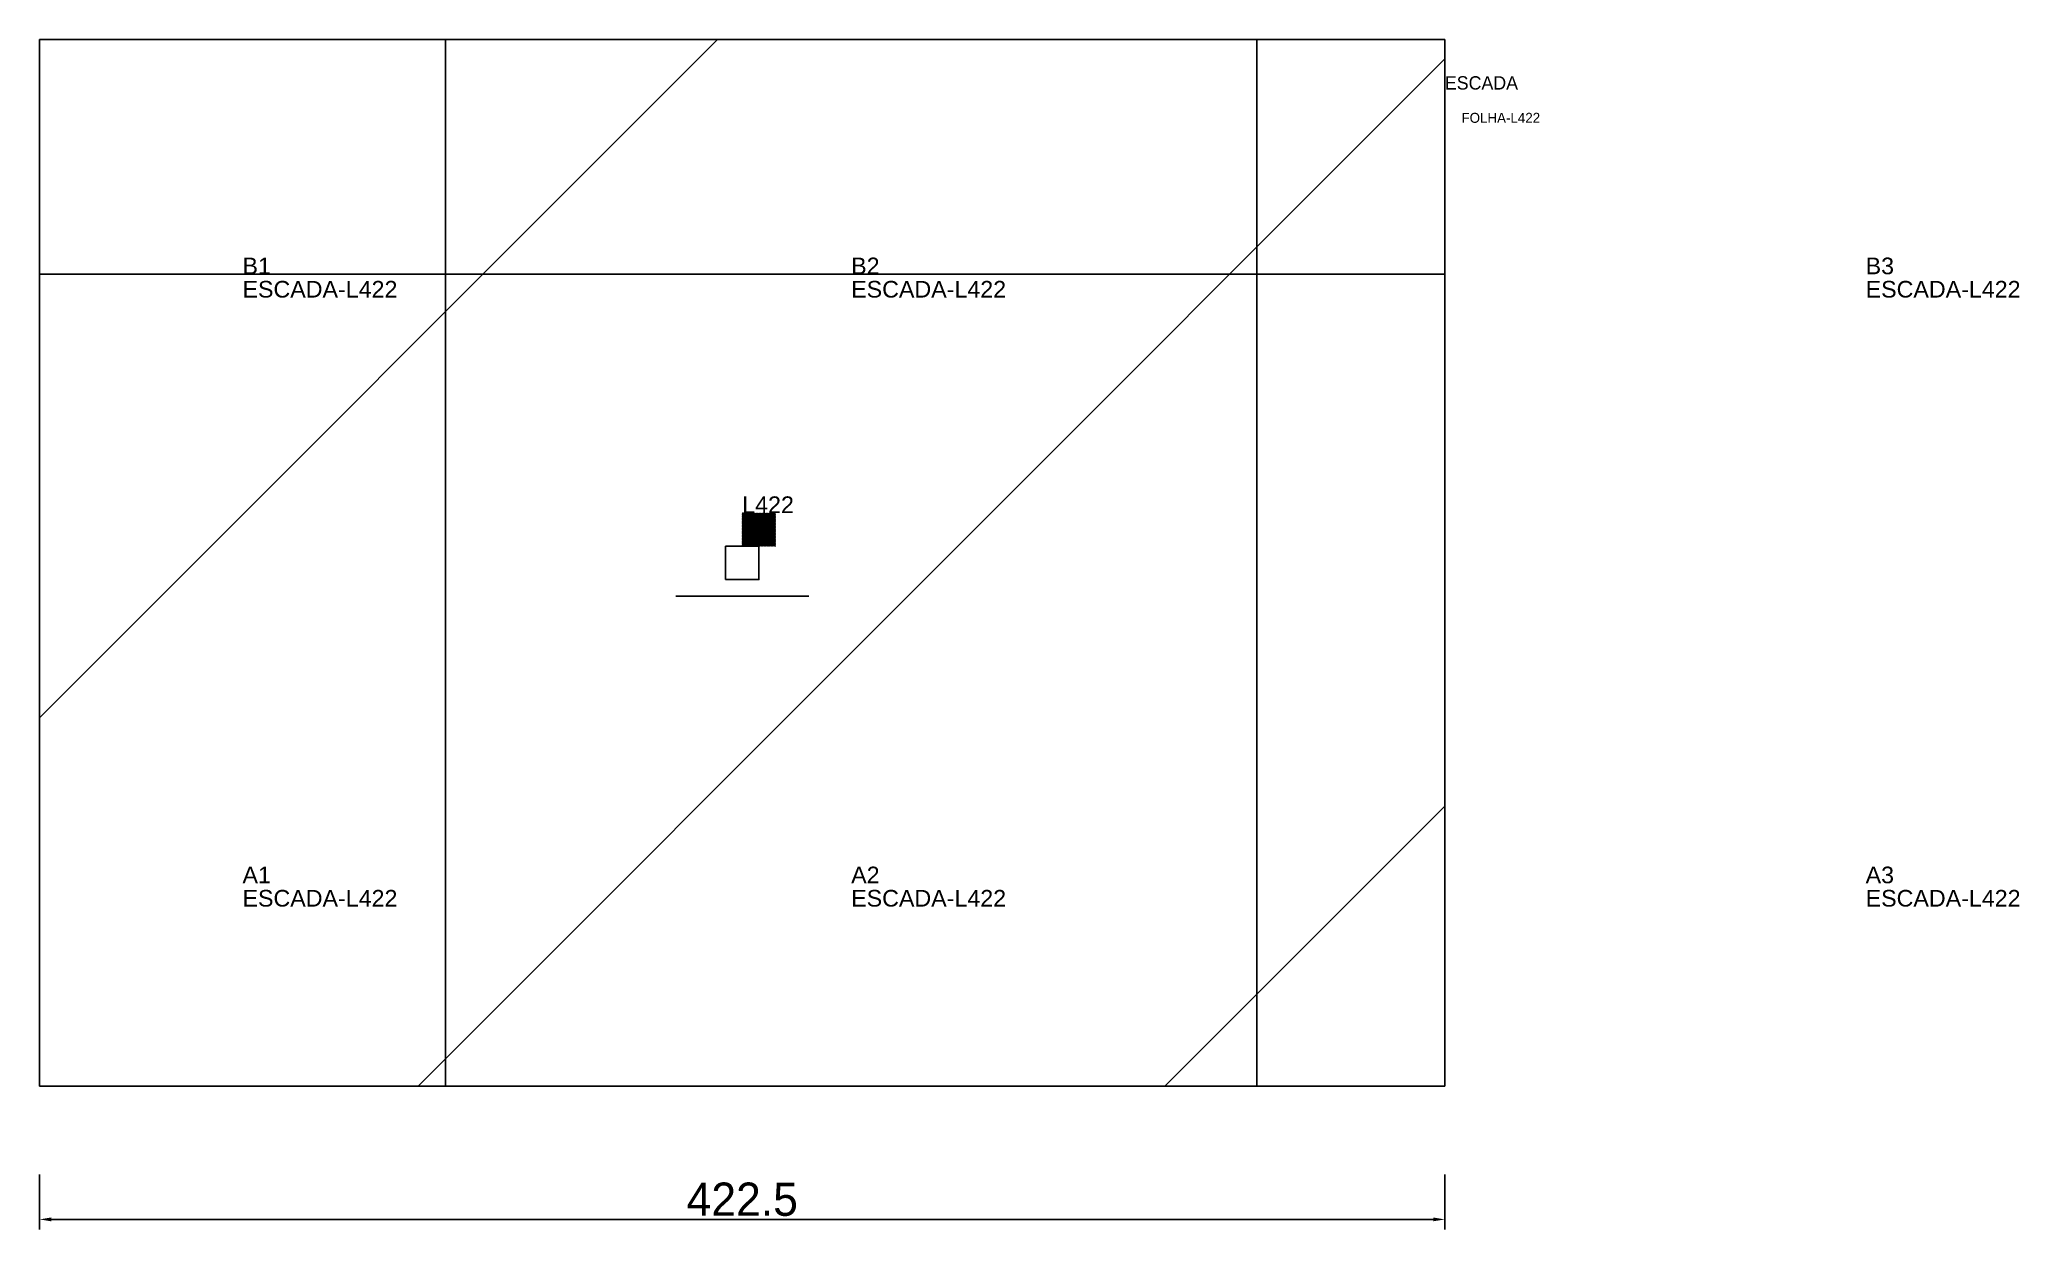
# Model space of a CAD drawing. Header units: metres. Extents: x 222 to 817, y -156 to 202.
import ezdxf

# ---------------------------------------------------------------- set-up
doc = ezdxf.new("R2010")
doc.units = ezdxf.units.M
for name, color, linetype in [('3', 3, 'CONTINUOUS'), ('AUX00', 7, 'CONTINUOUS'), ('COTA', 241, 'CONTINUOUS'), ('FOLHA', 255, 'CONTINUOUS'), ('Hachura', 251, 'CONTINUOUS'), ('NOMENCLATURA', 7, 'CONTINUOUS'), ('Nível', 160, 'CONTINUOUS'), ('Painéis', 200, 'CONTINUOUS'), ('Pilares', 5, 'CONTINUOUS'), ('REAPROVEITAMENTO', 251, 'CONTINUOUS'), ('SARR_2.2x7', 40, 'CONTINUOUS')]:
    doc.layers.add(name, color=color, linetype=linetype)
doc.styles.add('ARIAL', font='Arial.ttf')
doc.styles.add('STR_STANDARD', font='arial.ttf')
doc.dimstyles.new('EZ DXF', dxfattribs={"dimtxt": 10, "dimasz": 3.5, "dimexe": 3, "dimexo": 1.5, "dimgap": 1, "dimtad": 1, "dimdec": 1, "dimdsep": 46, "dimcen": 2.5, "dimazin": 3, "dimtfac": 1, "dimtmove": 0, "dimatfit": 3})

msp = doc.modelspace()

# ---------------------------------------------------------------- hatches: boundary and pattern name
at = {"layer": 'Hachura'}
h = msp.add_hatch(dxfattribs=at)
h.set_pattern_fill('ANSI31', scale=50)
h.paths.add_polyline_path([(644.7, 201.5), (222.2, 201.5), (222.2, -113), (644.7, -113)])
h = msp.add_hatch(dxfattribs=at)
h.set_pattern_fill('ANSI31', scale=50)
h.paths.add_polyline_path([(644.7, 201.5), (222.2, 201.5), (222.2, -113), (644.7, -113)])
at = {"layer": 'Reaproveitamento'}
h = msp.add_hatch(dxfattribs=at)
h.set_pattern_fill('SOLID')
h.paths.add_polyline_path([(433.45, 49.25), (443.45, 49.25), (443.45, 59.25), (433.45, 59.25)])
h = msp.add_hatch(dxfattribs=at)
h.set_pattern_fill('SOLID')
h.paths.add_polyline_path([(433.45, 49.25), (443.45, 49.25), (443.45, 59.25), (433.45, 59.25)])

# ---------------------------------------------------------------- linework, layer by layer
at = {"layer": '3'}
for points in [[(344.2, -113), (344.2, 201.5)], [(344.2, -113), (344.2, 201.5)], [(588.2, -113), (588.2, 201.5)], [(588.2, -113), (588.2, 201.5)], [(222.2, 131), (644.7, 131)], [(222.2, 131), (644.7, 131)]]:
    msp.add_lwpolyline(points, close=True, dxfattribs=at)
at = {"layer": 'Painéis', "color": 200}
for p, q in [((644.7, 201.5), (222.2, 201.5)), ((222.2, 201.5), (222.2, -113)), ((644.7, 201.5), (222.2, 201.5)), ((222.2, 201.5), (222.2, -113)), ((644.7, -113), (644.7, 201.5)), ((644.7, -113), (644.7, 201.5)), ((222.2, -113), (644.7, -113)), ((222.2, -113), (644.7, -113))]:
    msp.add_line(p, q, dxfattribs=at)
at = {"layer": 'Pilares'}
msp.add_lwpolyline([(428.45, 39.25), (438.45, 39.25), (438.45, 49.25), (428.45, 49.25)], close=True, dxfattribs=at)
msp.add_lwpolyline([(428.45, 39.25), (438.45, 39.25), (438.45, 49.25), (428.45, 49.25)], close=True, dxfattribs=at)
at = {"layer": 'SARR_2.2x7'}
msp.add_line((413.45, 34.25), (453.45, 34.25), dxfattribs=at)
msp.add_line((413.45, 34.25), (453.45, 34.25), dxfattribs=at)

# ---------------------------------------------------------------- texts
at = {"layer": '3', "style": 'STR_STANDARD'}
for s, p in [('B1', (283.2, 131)), ('B1', (283.2, 131)), ('B2', (466.2, 131)), ('B2', (466.2, 131)), ('B3', (771.2, 131)), ('B3', (771.2, 131)), ('A1', (283.2, -52)), ('A1', (283.2, -52)), ('A2', (466.2, -52)), ('A2', (466.2, -52)), ('A3', (771.2, -52)), ('A3', (771.2, -52))]:
    msp.add_text(s, height=5, dxfattribs=at).set_placement(p)
at = {"layer": 'AUX00', "style": 'STR_STANDARD'}
for p in [(283.2, 124), (283.2, 124), (466.2, 124), (466.2, 124), (771.2, 124), (771.2, 124), (283.2, -59), (283.2, -59), (466.2, -59), (466.2, -59), (771.2, -59), (771.2, -59)]:
    msp.add_text('ESCADA-L422', height=5, dxfattribs=at).set_placement(p)
at = {"layer": 'FOLHA'}
msp.add_text('FOLHA-L422', height=3, dxfattribs=at).set_placement((649.7, 176.5))
msp.add_text('FOLHA-L422', height=3, dxfattribs=at).set_placement((649.7, 176.5))
at = {"layer": 'NOMENCLATURA', "insert": (433.45, 64.25), "char_height": 5, "attachment_point": 1, "style": 'ARIAL'}
msp.add_mtext('L422', dxfattribs=at)
msp.add_mtext('L422', dxfattribs=at)
at = {"layer": 'Nível'}
msp.add_text('ESCADA', height=4, dxfattribs=at).set_placement((644.7, 186.5))
msp.add_text('ESCADA', height=4, dxfattribs=at).set_placement((644.7, 186.5))

# ---------------------------------------------------------------- dimensions: what is measured, and where the dimension line sits
at = {"layer": 'COTA'}
msp.add_linear_dim(base=(222.2, -153), p1=(222.2, -138), p2=(644.7, -138), dimstyle='EZ DXF', dxfattribs=at).render()
msp.add_linear_dim(base=(222.2, -153), p1=(222.2, -138), p2=(644.7, -138), dimstyle='EZ DXF', dxfattribs=at).render()

doc.saveas('drawing.dxf')
